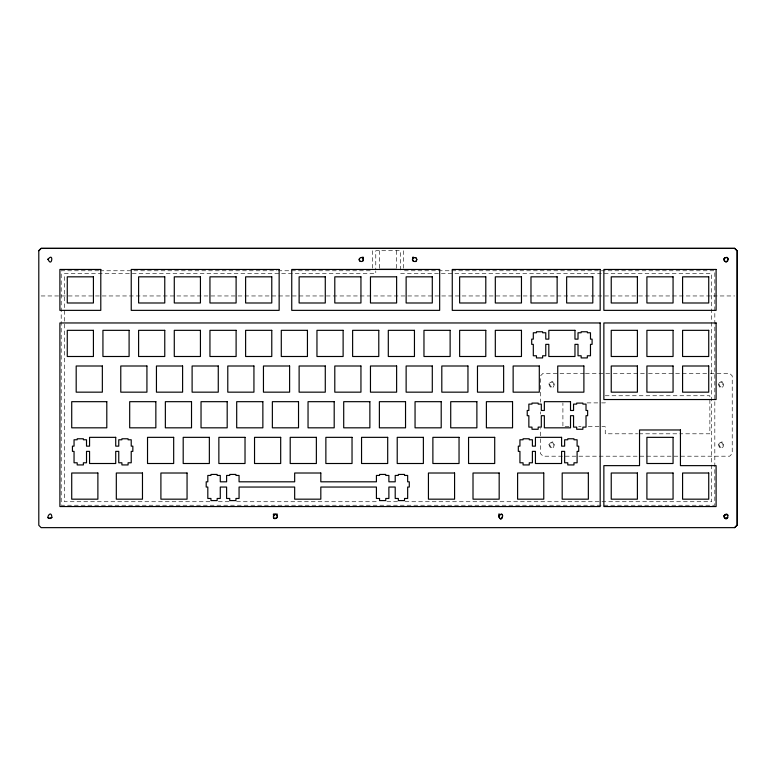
<?xml version="1.0" encoding="UTF-8"?>
<svg xmlns="http://www.w3.org/2000/svg" width="776" height="776" viewBox="0 0 776 776"><rect width="100%" height="100%" fill="white"/><g stroke="black" fill="none" stroke-linecap="round" stroke-linejoin="round"><path stroke-width="0.58" stroke-dasharray="3.88 2.91" d="M98.756 270.766L61.197 270.766L61.197 505.234L714.822 505.234L714.822 270.766L403.442 270.766M99.968 270.766L276.828 270.766M278.041 270.766L372.529 270.766M41.128 295.957L734.678 295.957M584.241 373.343L543.035 373.343L540.465 375.914L540.465 402.21M585.443 373.343L612.109 373.343M613.321 373.343L647.252 373.343M648.464 373.343L709.06 373.343M710.273 373.343L729.663 373.343L732.224 375.914L732.224 453.62L729.663 456.191L543.035 456.191L540.465 453.62L540.465 428.517M605.241 395.75L709.875 395.75L709.875 433.803L679.805 433.803M587.102 402.889L600.411 402.889M601.613 402.889L605.241 402.889L605.241 400.513M568.963 426.664L562.91 426.664L562.91 402.889M578.634 426.664L581.059 426.664M588.315 426.664L605.241 426.664L605.241 433.803L637.717 433.803M638.92 433.803L678.602 433.803M209.898 501.732L64.457 501.732L64.457 273.637L375.778 273.637L375.778 271.222M218.386 501.732L229.298 501.732M236.564 501.732L378.378 501.732M386.865 501.732L397.778 501.732M405.043 501.732L711.699 501.732L711.699 273.637L400.319 273.637L400.319 271.231M540.465 411.775L540.465 414.171M403.442 250.726L403.442 269.582M400.319 270.029L400.319 250.716L375.778 250.716L375.778 270.019M396.691 250.696L396.691 268.215M379.289 250.696L379.289 268.215M372.529 250.726L372.529 269.582M548.845 383.78C552.89 396.701 558.807 374.624 548.845 383.78M549.602 383.984C552.512 393.286 556.77 377.398 549.602 383.984M548.816 444.231C552.871 457.142 558.788 435.074 548.816 444.231M549.573 444.435C552.493 453.737 556.751 437.839 549.573 444.435M718.207 383.78C722.252 396.701 728.169 374.624 718.207 383.78M718.964 383.984C721.874 393.286 726.132 377.398 718.964 383.984M718.207 444.231C722.252 457.142 728.169 435.074 718.207 444.231M718.964 444.435C721.874 453.737 726.132 437.839 718.964 444.435"/><path stroke-width="1.16" d="M47.86 259.562C54.165 251.123 51.846 268.797 47.937 259.009M277.41 516.991C274.5 507.688 270.232 523.587 277.41 516.991L277.197 517.505M723.93 259.009C726.85 268.312 731.108 252.413 723.93 259.009L724.483 258.049M723.93 515.885C726.84 525.187 731.108 509.289 723.93 515.885L725.996 514.294L727.849 515.371M51.876 517.524C51.458 507.669 43.146 522.083 51.876 517.514L50.003 518.601L48.122 517.514M359.472 258.495C357.59 261.997 364.313 262.889 363.401 259.009C362.489 255.595 357.319 258.573 359.821 261.075M363.187 260.639L362.848 258.049M273.491 515.371L273.491 517.505M727.51 261.075L727.849 260.629L726.549 261.628L727.073 261.415M723.93 516.991L725.444 518.504L727.849 517.505M413.133 258.049C410.397 260.949 416.663 263.549 416.79 259.562C416.673 255.585 410.397 258.175 413.133 261.075M416.159 261.075L416.79 259.562L416.159 258.049M38.8 250.696L41.128 248.369L734.678 248.369L737.2 250.881L737.2 525.071L734.63 527.641L41.128 527.641L38.8 525.303L38.8 250.696L41.128 248.398L734.678 248.398M734.61 527.641L737.2 525.071L737.2 250.881L734.678 248.369M412.541 257.496L413.162 257.021M273.239 514.333L273.85 513.867M276.857 517.951L275.344 518.581L273.831 517.951M498.58 514.333L499.191 513.867M727.51 517.951L726.549 518.504M274.791 514.372L273.831 514.924L275.897 514.372L277.41 515.885M724.929 257.71L725.444 257.496M724.929 514.585L725.444 514.372M379.289 269.388L396.691 269.388M361.335 257.428L361.888 257.496M724.929 261.415L725.444 261.628M726.549 257.496L727.849 258.495M726.549 514.372L727.51 514.924M724.929 518.29L725.444 518.504M362.819 257.021L363.43 257.496M276.828 513.867L277.439 514.333M724.483 261.075L723.93 260.115M728.063 259.009L728.14 259.562M498.619 515.885C501.529 525.187 505.787 509.289 498.619 515.885C501.529 525.177 505.787 509.289 498.619 515.885M414.093 257.496L413.579 257.71L414.093 257.496M100.793 269.456L59.898 269.456L59.898 310.361L100.793 310.361L100.793 269.456M279.147 269.456L131.231 269.456L131.231 310.361L279.147 310.361L279.147 269.456M439.662 269.456L291.747 269.456L291.747 310.361L439.662 310.361L439.662 269.456M600.178 269.456L452.262 269.456L452.262 310.361L600.178 310.361L600.178 269.456M716.102 269.456L603.864 269.456L603.864 310.361L716.102 310.361L716.102 269.456M93.421 276.828L67.269 276.828L67.269 302.989L93.421 302.989L93.421 276.828M164.764 276.828L138.603 276.828L138.603 302.989L164.764 302.989L164.764 276.828M200.431 276.828L174.28 276.828L174.28 302.989L200.431 302.989L200.431 276.828M236.108 276.828L209.947 276.828L209.947 302.989L236.108 302.989L236.108 276.828M271.775 276.828L245.614 276.828L245.614 302.989L271.775 302.989L271.775 276.828M325.28 276.828L299.119 276.828L299.119 302.989L325.28 302.989L325.28 276.828M360.947 276.828L334.795 276.828L334.795 302.989L360.947 302.989L360.947 276.828M396.623 276.828L370.462 276.828L370.462 302.989L396.623 302.989L396.623 276.828M432.29 276.828L406.129 276.828L406.129 302.989L432.29 302.989L432.29 276.828M485.795 276.828L459.635 276.828L459.635 302.989L485.795 302.989L485.795 276.828M521.462 276.828L495.311 276.828L495.311 302.989L521.462 302.989L521.462 276.828M557.139 276.828L530.978 276.828L530.978 302.989L557.139 302.989L557.139 276.828M592.806 276.828L566.645 276.828L566.645 302.989L592.806 302.989L592.806 276.828M637.397 276.828L611.236 276.828L611.236 302.989L637.397 302.989L637.397 276.828M673.064 276.828L646.903 276.828L646.903 302.989L673.064 302.989L673.064 276.828M708.731 276.828L682.579 276.828L682.579 302.989L708.731 302.989L708.731 276.828M600.178 322.962L59.898 322.962L59.898 506.544L600.178 506.544L600.178 322.962M716.102 322.962L603.864 322.962L603.864 399.533L716.102 399.533L716.102 322.962M93.421 330.334L67.269 330.334L67.269 356.494L93.421 356.494L93.421 330.334M129.097 330.334L102.936 330.334L102.936 356.494L129.097 356.494L129.097 330.334M164.764 330.334L138.603 330.334L138.603 356.494L164.764 356.494L164.764 330.334M200.431 330.334L174.28 330.334L174.28 356.494L200.431 356.494L200.431 330.334M236.108 330.334L209.947 330.334L209.947 356.494L236.108 356.494L236.108 330.334M271.775 330.334L245.614 330.334L245.614 356.494L271.775 356.494L271.775 330.334M307.441 330.334L281.29 330.334L281.29 356.494L307.441 356.494L307.441 330.334M343.118 330.334L316.957 330.334L316.957 356.494L343.118 356.494L343.118 330.334M378.785 330.334L352.624 330.334L352.624 356.494L378.785 356.494L378.785 330.334M414.452 330.334L388.301 330.334L388.301 356.494L414.452 356.494L414.452 330.334M450.128 330.334L423.968 330.334L423.968 356.494L450.128 356.494L450.128 330.334M485.795 330.334L459.635 330.334L459.635 356.494L485.795 356.494L485.795 330.334M521.462 330.334L495.311 330.334L495.311 356.494L521.462 356.494L521.462 330.334M574.967 330.334L548.816 330.334L548.816 339.131L545.77 339.131L545.77 332.759L542.628 332.759L542.628 331.759L536.449 331.759L536.449 332.759L533.306 332.759L533.306 339.131L531.696 339.131L531.696 344.36L533.306 344.36L533.306 355.777L536.449 355.777L536.449 357.92L542.628 357.92L542.628 355.777L545.77 355.777L545.77 344.36L548.816 344.36L548.816 356.494L574.967 356.494L574.967 344.36L578.013 344.36L578.013 355.777L581.156 355.777L581.156 357.92L587.335 357.92L587.335 355.777L590.478 355.777L590.478 344.36L592.098 344.36L592.098 339.131L590.478 339.131L590.478 332.759L587.335 332.759L587.335 331.759L581.156 331.759L581.156 332.759L578.013 332.759L578.013 339.131L574.967 339.131L574.967 330.334M637.397 330.334L611.236 330.334L611.236 356.494L637.397 356.494L637.397 330.334M673.064 330.334L646.903 330.334L646.903 356.494L673.064 356.494L673.064 330.334M708.731 330.334L682.579 330.334L682.579 356.494L708.731 356.494L708.731 330.334M102.345 366L76.184 366L76.184 392.161L102.345 392.161L102.345 366M146.926 366L120.775 366L120.775 392.161L146.926 392.161L146.926 366M182.602 366L156.442 366L156.442 392.161L182.602 392.161L182.602 366M218.269 366L192.108 366L192.108 392.161L218.269 392.161L218.269 366M253.936 366L227.785 366L227.785 392.161L253.936 392.161L253.936 366M289.613 366L263.452 366L263.452 392.161L289.613 392.161L289.613 366M325.28 366L299.119 366L299.119 392.161L325.28 392.161L325.28 366M360.947 366L334.795 366L334.795 392.161L360.947 392.161L360.947 366M396.623 366L370.462 366L370.462 392.161L396.623 392.161L396.623 366M432.29 366L406.129 366L406.129 392.161L432.29 392.161L432.29 366M467.957 366L441.806 366L441.806 392.161L467.957 392.161L467.957 366M503.634 366L477.473 366L477.473 392.161L503.634 392.161L503.634 366M539.301 366L513.14 366L513.14 392.161L539.301 392.161L539.301 366M583.892 366L557.731 366L557.731 392.161L583.892 392.161L583.892 366M637.397 366L611.236 366L611.236 392.161L637.397 392.161L637.397 366M673.064 366L646.903 366L646.903 392.161L673.064 392.161L673.064 366M708.731 366L682.579 366L682.579 392.161L708.731 392.161L708.731 366M106.797 401.677L71.722 401.677L71.722 427.828L106.797 427.828L106.797 401.677M155.85 401.677L129.689 401.677L129.689 427.828L155.85 427.828L155.85 401.677M191.517 401.677L165.356 401.677L165.356 427.828L191.517 427.828L191.517 401.677M227.184 401.677L201.032 401.677L201.032 427.828L227.184 427.828L227.184 401.677M262.86 401.677L236.699 401.677L236.699 427.828L262.86 427.828L262.86 401.677M298.527 401.677L272.366 401.677L272.366 427.828L298.527 427.828L298.527 401.677M334.194 401.677L308.043 401.677L308.043 427.828L334.194 427.828L334.194 401.677M369.871 401.677L343.71 401.677L343.71 427.828L369.871 427.828L369.871 401.677M405.538 401.677L379.377 401.677L379.377 427.828L405.538 427.828L405.538 401.677M441.204 401.677L415.053 401.677L415.053 427.828L441.204 427.828L441.204 401.677M476.881 401.677L450.72 401.677L450.72 427.828L476.881 427.828L476.881 401.677M512.548 401.677L486.387 401.677L486.387 427.828L512.548 427.828L512.548 401.677M570.515 401.677L544.354 401.677L544.354 410.475L541.308 410.475L541.308 404.102L538.175 404.102L538.175 403.103L531.987 403.103L531.987 404.102L528.854 404.102L528.854 410.475L527.234 410.475L527.234 415.703L528.854 415.703L528.854 427.12L531.987 427.12L531.987 429.254L538.175 429.254L538.175 427.12L541.308 427.12L541.308 415.703L544.354 415.703L544.354 427.828L570.515 427.828L570.515 415.703L573.551 415.703L573.551 427.12L576.694 427.12L576.694 429.254L582.883 429.254L582.883 427.12L586.016 427.12L586.016 415.703L587.636 415.703L587.636 410.475L586.016 410.475L586.016 404.102L582.883 404.102L582.883 403.103L576.694 403.103L576.694 404.102L573.551 404.102L573.551 410.475L570.515 410.475L570.515 401.677M680.436 429.972L639.531 429.972L639.531 465.639L603.864 465.639L603.864 506.544L716.102 506.544L716.102 465.639L680.436 465.639L680.436 429.972M115.721 437.344L89.56 437.344L89.56 446.142L86.514 446.142L86.514 439.769L83.371 439.769L83.371 438.77L77.193 438.77L77.193 439.769L74.05 439.769L74.05 446.142L72.44 446.142L72.44 451.37L74.05 451.37L74.05 462.787L77.193 462.787L77.193 464.931L83.371 464.931L83.371 462.787L86.514 462.787L86.514 451.37L89.56 451.37L89.56 463.505L115.721 463.505L115.721 451.37L118.757 451.37L118.757 462.787L121.9 462.787L121.9 464.931L128.079 464.931L128.079 462.787L131.222 462.787L131.222 451.37L132.841 451.37L132.841 446.142L131.222 446.142L131.222 439.769L128.079 439.769L128.079 438.77L121.9 438.77L121.9 439.769L118.757 439.769L118.757 446.142L115.721 446.142L115.721 437.344M173.679 437.344L147.527 437.344L147.527 463.505L173.679 463.505L173.679 437.344M209.355 437.344L183.194 437.344L183.194 463.505L209.355 463.505L209.355 437.344M245.022 437.344L218.861 437.344L218.861 463.505L245.022 463.505L245.022 437.344M280.689 437.344L254.538 437.344L254.538 463.505L280.689 463.505L280.689 437.344M316.365 437.344L290.205 437.344L290.205 463.505L316.365 463.505L316.365 437.344M352.032 437.344L325.871 437.344L325.871 463.505L352.032 463.505L352.032 437.344M387.699 437.344L361.548 437.344L361.548 463.505L387.699 463.505L387.699 437.344M423.376 437.344L397.215 437.344L397.215 463.505L423.376 463.505L423.376 437.344M459.043 437.344L432.882 437.344L432.882 463.505L459.043 463.505L459.043 437.344M494.71 437.344L468.558 437.344L468.558 463.505L494.71 463.505L494.71 437.344M561.591 437.344L535.44 437.344L535.44 446.142L532.394 446.142L532.394 439.769L529.251 439.769L529.251 438.77L523.072 438.77L523.072 439.769L519.93 439.769L519.93 446.142L518.32 446.142L518.32 451.37L519.93 451.37L519.93 462.787L523.072 462.787L523.072 464.931L529.251 464.931L529.251 462.787L532.394 462.787L532.394 451.37L535.44 451.37L535.44 463.505L561.591 463.505L561.591 451.37L564.637 451.37L564.637 462.787L567.78 462.787L567.78 464.931L573.959 464.931L573.959 462.787L577.101 462.787L577.101 451.37L578.712 451.37L578.712 446.142L577.101 446.142L577.101 439.769L573.959 439.769L573.959 438.77L567.78 438.77L567.78 439.769L564.637 439.769L564.637 446.142L561.591 446.142L561.591 437.344M673.064 437.344L646.903 437.344L646.903 463.505L673.064 463.505L673.064 437.344M97.883 473.011L71.722 473.011L71.722 499.172L97.883 499.172L97.883 473.011M142.474 473.011L116.313 473.011L116.313 499.172L142.474 499.172L142.474 473.011M187.055 473.011L160.904 473.011L160.904 499.172L187.055 499.172L187.055 473.011M320.818 473.011L294.667 473.011L294.667 481.809L239.066 481.809L239.066 475.445L235.923 475.445L235.923 474.437L229.744 474.437L229.744 475.445L226.602 475.445L226.602 481.809L220.277 481.809L220.277 475.445L217.144 475.445L217.144 474.437L210.956 474.437L210.956 475.445L207.813 475.445L207.813 481.809L206.203 481.809L206.203 487.047L207.813 487.047L207.813 498.464L210.956 498.464L210.956 500.598L217.144 500.598L217.144 498.464L220.277 498.464L220.277 487.047L226.602 487.047L226.602 498.464L229.744 498.464L229.744 500.598L235.923 500.598L235.923 498.464L239.066 498.464L239.066 487.047L294.667 487.047L294.667 499.172L320.818 499.172L320.818 487.047L376.418 487.047L376.418 498.464L379.561 498.464L379.561 500.598L385.74 500.598L385.74 498.464L388.883 498.464L388.883 487.047L395.207 487.047L395.207 498.464L398.34 498.464L398.34 500.598L404.529 500.598L404.529 498.464L407.662 498.464L407.662 487.047L409.282 487.047L409.282 481.809L407.662 481.809L407.662 475.445L404.529 475.445L404.529 474.437L398.34 474.437L398.34 475.445L395.207 475.445L395.207 481.809L388.883 481.809L388.883 475.445L385.74 475.445L385.74 474.437L379.561 474.437L379.561 475.445L376.418 475.445L376.418 481.809L320.818 481.809L320.818 473.011M454.581 473.011L428.43 473.011L428.43 499.172L454.581 499.172L454.581 473.011M499.172 473.011L473.011 473.011L473.011 499.172L499.172 499.172L499.172 473.011M543.763 473.011L517.602 473.011L517.602 499.172L543.763 499.172L543.763 473.011M588.344 473.011L562.193 473.011L562.193 499.172L588.344 499.172L588.344 473.011M637.397 473.011L611.236 473.011L611.236 499.172L637.397 499.172L637.397 473.011M673.064 473.011L646.903 473.011L646.903 499.172L673.064 499.172L673.064 473.011M708.731 473.011L682.579 473.011L682.579 499.172L708.731 499.172L708.731 473.011"/></g></svg>
